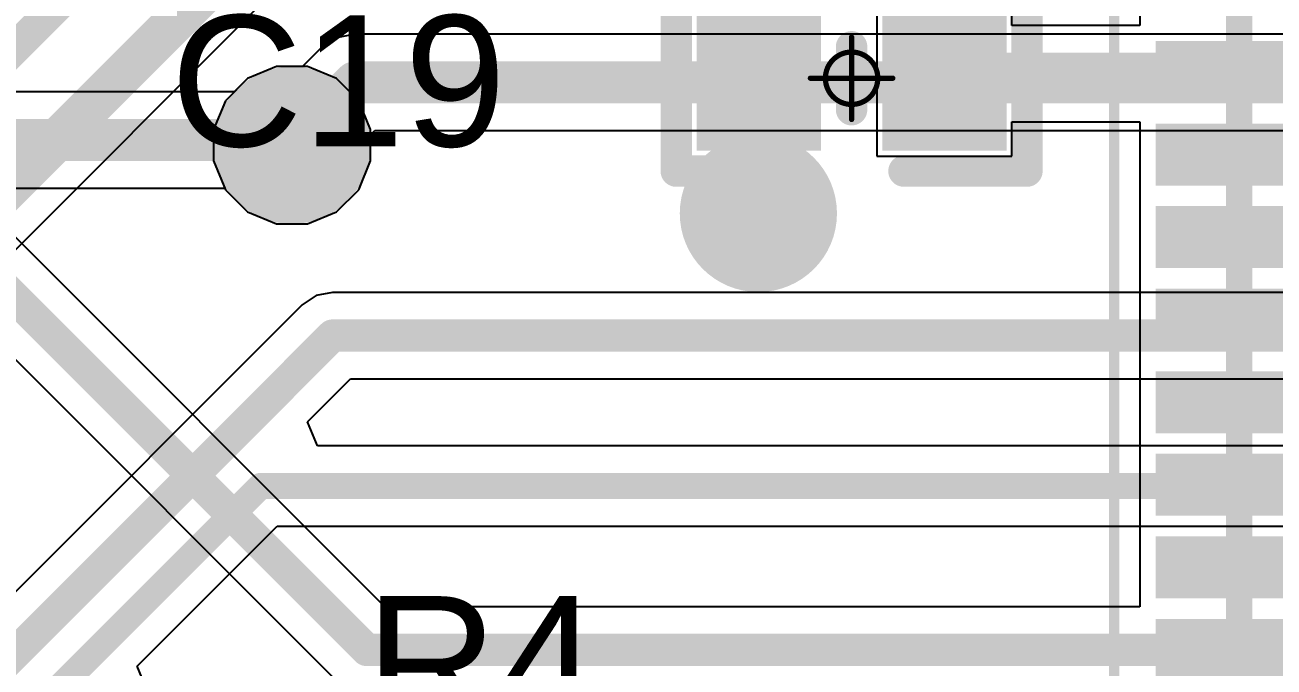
# Model space of a CAD drawing. Header units: inches. Extents: x -0.16 to 1.47, y -0.24 to 2.31.
# Drawn here: x 0.307 to 0.5454, y 1.6435 to 1.7659 of the extents above; entities that cross this region are included whole.
import ezdxf

# ---------------------------------------------------------------- set-up
doc = ezdxf.new("R2010")
doc.units = ezdxf.units.IN
doc.header["$MEASUREMENT"] = 0
for name, color, linetype in [('Bottom Layer', 5, 'Continuous'), ('Bottom Solder', 6, 'Continuous'), ('GND', 76, 'Continuous'), ('Mechanical 13', 56, 'Continuous'), ('Mechanical 15', 56, 'Continuous'), ('POWER', 16, 'Continuous'), ('Top Layer', 1, 'Continuous'), ('Top Overlay', 2, 'Continuous'), ('Top Paste', 8, 'Continuous'), ('Top Solder', 216, 'Continuous'), ('Via Holes', 16, 'Continuous')]:
    doc.layers.add(name, color=color, linetype=linetype)
doc.styles.add('Arial', font='', dxfattribs={"height": 0.2})
doc.styles.get('Arial').set_extended_font_data('Arial')

# ---------------------------------------------------------------- blocks, each defined once
blk = doc.blocks.new('QFN40P700X700X90_57N_12')
at = {"layer": 'Top Layer'}
for points in [[(0.1187, 0.02756), (0.15177, 0.02756), (0.15177, 0.01969), (0.1187, 0.01969)], [(0.1187, 0.01181), (0.15177, 0.01181), (0.15177, 0.00394), (0.1187, 0.00394)], [(0.1187, -0.00394), (0.15177, -0.00394), (0.15177, -0.01181), (0.1187, -0.01181)], [(0.1187, -0.01969), (0.15177, -0.01969), (0.15177, -0.02756), (0.1187, -0.02756)], [(0.1187, -0.03543), (0.15177, -0.03543), (0.15177, -0.04331), (0.1187, -0.04331)], [(0.1187, -0.05118), (0.15177, -0.05118), (0.15177, -0.05906), (0.1187, -0.05906)], [(0.1187, -0.06693), (0.15177, -0.06693), (0.15177, -0.0748), (0.1187, -0.0748)], [(0.1187, -0.08268), (0.15177, -0.08268), (0.15177, -0.09055), (0.1187, -0.09055)]]:
    blk.add_hatch(color=1, dxfattribs=at).paths.add_polyline_path(points)
at = {"layer": 'Top Paste'}
for points in [[(0.1187, 0.02756), (0.15177, 0.02756), (0.15177, 0.01969), (0.1187, 0.01969)], [(0.1187, 0.01181), (0.15177, 0.01181), (0.15177, 0.00394), (0.1187, 0.00394)], [(0.1187, -0.00394), (0.15177, -0.00394), (0.15177, -0.01181), (0.1187, -0.01181)], [(0.1187, -0.01969), (0.15177, -0.01969), (0.15177, -0.02756), (0.1187, -0.02756)], [(0.1187, -0.03543), (0.15177, -0.03543), (0.15177, -0.04331), (0.1187, -0.04331)], [(0.1187, -0.05118), (0.15177, -0.05118), (0.15177, -0.05906), (0.1187, -0.05906)], [(0.1187, -0.06693), (0.15177, -0.06693), (0.15177, -0.0748), (0.1187, -0.0748)], [(0.1187, -0.08268), (0.15177, -0.08268), (0.15177, -0.09055), (0.1187, -0.09055)]]:
    blk.add_hatch(color=8, dxfattribs=at).paths.add_polyline_path(points)
at = {"layer": 'Top Solder'}
for points in [[(0.11673, 0.02953), (0.15374, 0.02953), (0.15374, 0.01772), (0.11673, 0.01772)], [(0.11673, 0.01378), (0.15374, 0.01378), (0.15374, 0.00197), (0.11673, 0.00197)], [(0.11673, -0.00197), (0.15374, -0.00197), (0.15374, -0.01378), (0.11673, -0.01378)], [(0.11673, -0.01772), (0.15374, -0.01772), (0.15374, -0.02953), (0.11673, -0.02953)], [(0.11673, -0.03346), (0.15374, -0.03346), (0.15374, -0.04528), (0.11673, -0.04528)], [(0.11673, -0.04921), (0.15374, -0.04921), (0.15374, -0.06102), (0.11673, -0.06102)], [(0.11673, -0.06496), (0.15374, -0.06496), (0.15374, -0.07677), (0.11673, -0.07677)], [(0.11673, -0.08071), (0.15374, -0.08071), (0.15374, -0.09252), (0.11673, -0.09252)]]:
    blk.add_hatch(color=216, dxfattribs=at).paths.add_polyline_path(points)
at = {"layer": 'Mechanical 13', "const_width": 0.005}
blk.add_lwpolyline([(0.1378, 0.1378), (0.1378, -0.1378)], dxfattribs=at)
at = {"layer": 'Mechanical 15', "const_width": 0.00197}
blk.add_lwpolyline([(0.16161, 0.16161), (0.16161, -0.16161)], dxfattribs=at)
blk = doc.blocks.new('C_0402_L_39')
at = {"layer": 'Top Layer'}
for points in [[(-0.02559, 0.00984), (-0.00984, 0.00984), (-0.00984, -0.00984), (-0.02559, -0.00984)], [(0.00984, 0.00984), (0.02559, 0.00984), (0.02559, -0.00985), (0.00984, -0.00985)]]:
    blk.add_hatch(color=1, dxfattribs=at).paths.add_polyline_path(points)
at = {"layer": 'Top Paste'}
for points in [[(-0.02559, 0.00984), (-0.00984, 0.00984), (-0.00984, -0.00984), (-0.02559, -0.00984)], [(0.00984, 0.00984), (0.02559, 0.00984), (0.02559, -0.00985), (0.00984, -0.00985)]]:
    blk.add_hatch(color=8, dxfattribs=at).paths.add_polyline_path(points)
at = {"layer": 'Top Solder'}
for points in [[(-0.02959, 0.01384), (-0.00584, 0.01384), (-0.00584, -0.01384), (-0.02959, -0.01384)], [(0.00584, 0.01384), (0.02959, 0.01384), (0.02959, -0.01385), (0.00584, -0.01385)]]:
    blk.add_hatch(color=216, dxfattribs=at).paths.add_polyline_path(points)
at = {"layer": 'Mechanical 15', "const_width": 0.001}
for points in [[(0, 0.00787), (0, -0.00787)], [(0.00787, 0), (-0.00787, 0)]]:
    blk.add_lwpolyline(points, dxfattribs=at)
at = {"layer": 'Mechanical 15'}
for points, const_width in [([(-0.00025, 0.00787, 1), (0.00025, 0.00787, 1)], 0.0005), ([(0.005, 0, 1), (-0.005, 0, 1)], 0.001), ([(-0.00812, 0, 1), (-0.00762, 0, 1)], 0.0005), ([(-0.00525, 0, 1), (-0.00475, 0, 1)], 0.0005), ([(0.00475, 0, 1), (0.00525, 0, 1)], 0.0005), ([(0.00762, 0, 1), (0.00812, 0, 1)], 0.0005), ([(-0.00025, -0.00787, 1), (0.00025, -0.00787, 1)], 0.0005)]:
    blk.add_lwpolyline(points, format="xyb", close=True, dxfattribs=dict(at, const_width=const_width))
at = {"layer": 'Top Overlay', "const_width": 0.006}
for points in [[(-0.01, 0.01771), (-0.03346, 0.01771)], [(-0.03346, 0.01771), (-0.03346, -0.01771)], [(0.03346, 0.01771), (0.01, 0.01771)], [(0.03346, 0.01771), (0.03346, -0.01772)], [(0, 0.006), (0, -0.006)], [(-0.01, -0.01771), (-0.03346, -0.01771)], [(-0.03345, -0.01772), (-0.03346, -0.01771)], [(0.03346, -0.01771), (0.01, -0.01771)]]:
    blk.add_lwpolyline(points, dxfattribs=at)
at = {"layer": 'Top Overlay', "const_width": 0.003}
for points in [[(-0.03496, 0.01771, 1), (-0.03196, 0.01771, 1)], [(-0.03496, 0.01771, 1), (-0.03196, 0.01771, 1)], [(-0.0115, 0.01771, 1), (-0.0085, 0.01771, 1)], [(0.0085, 0.01771, 1), (0.0115, 0.01771, 1)], [(0.03196, 0.01771, 1), (0.03496, 0.01771, 1)], [(0.03196, 0.01771, 1), (0.03496, 0.01771, 1)], [(-0.0015, 0.006, 1), (0.0015, 0.006, 1)], [(-0.0015, -0.006, 1), (0.0015, -0.006, 1)], [(-0.03496, -0.01771, 1), (-0.03196, -0.01771, 1)], [(-0.03496, -0.01771, 1), (-0.03196, -0.01771, 1)], [(-0.03496, -0.01771, 1), (-0.03196, -0.01771, 1)], [(-0.03495, -0.01772, 1), (-0.03195, -0.01772, 1)], [(-0.0115, -0.01771, 1), (-0.0085, -0.01771, 1)], [(0.0085, -0.01771, 1), (0.0115, -0.01771, 1)], [(0.03196, -0.01771, 1), (0.03496, -0.01771, 1)], [(0.03196, -0.01772, 1), (0.03496, -0.01772, 1)]]:
    blk.add_lwpolyline(points, format="xyb", close=True, dxfattribs=at)

msp = doc.modelspace()

# ---------------------------------------------------------------- hatches: boundary and pattern name
at = {"layer": 'Bottom Layer'}
h = msp.add_hatch(color=5, dxfattribs=at)
edge = h.paths.add_edge_path()
edge.add_arc((0.358, 1.743), 0.01, 0, 360)
h = msp.add_hatch(color=5, dxfattribs=at)
edge = h.paths.add_edge_path()
edge.add_arc((0.447, 1.73), 0.01, 0, 360)
at = {"layer": 'Bottom Solder'}
h = msp.add_hatch(color=6, dxfattribs=at)
edge = h.paths.add_edge_path()
edge.add_arc((0.358, 1.743), 0.014, 0, 360)
h = msp.add_hatch(color=6, dxfattribs=at)
edge = h.paths.add_edge_path()
edge.add_arc((0.447, 1.73), 0.014, 0, 360)
at = {"layer": 'GND'}
h = msp.add_hatch(color=76, dxfattribs=at)
edge = h.paths.add_edge_path()
edge.add_arc((0.358, 1.743), 0.015, 0, 360)
at = {"layer": 'POWER'}
h = msp.add_hatch(color=16, dxfattribs=at)
edge = h.paths.add_edge_path()
edge.add_arc((0.358, 1.743), 0.015, 0, 360)
h = msp.add_hatch(color=16, dxfattribs=at)
edge = h.paths.add_edge_path()
edge.add_arc((0.447, 1.73), 0.015, 0, 360)
at = {"layer": 'Top Layer'}
h = msp.add_hatch(color=1, dxfattribs=at)
edge = h.paths.add_edge_path()
edge.add_arc((0.358, 1.743), 0.01, 0, 360)
h = msp.add_hatch(color=1, dxfattribs=at)
edge = h.paths.add_edge_path()
edge.add_arc((0.447, 1.73), 0.01, 0, 360)
at = {"layer": 'Top Solder'}
h = msp.add_hatch(color=216, dxfattribs=at)
edge = h.paths.add_edge_path()
edge.add_arc((0.358, 1.743), 0.014, 0, 360)
h = msp.add_hatch(color=216, dxfattribs=at)
edge = h.paths.add_edge_path()
edge.add_arc((0.447, 1.73), 0.014, 0, 360)
at = {"layer": 'Via Holes'}
h = msp.add_hatch(color=7, dxfattribs=at)
edge = h.paths.add_edge_path()
edge.add_arc((0.358, 1.743), 0.005, 0, 360)
h = msp.add_hatch(color=7, dxfattribs=at)
edge = h.paths.add_edge_path()
edge.add_arc((0.447, 1.73), 0.005, 0, 360)

# ---------------------------------------------------------------- linework, layer by layer
at = {"layer": 'Bottom Layer'}
for p, q in [((0.27607, 1.69395), (0.41894, 1.83682)), ((0.37, 1.76418), (0.36649, 1.76348)), ((0.87166, 1.76418), (0.37, 1.76418)), ((0.36649, 1.76348), (0.36351, 1.76149)), ((0.36351, 1.76149), (0.36002, 1.758)), ((0.35502, 1.758), (0.3495, 1.75572)), ((0.36002, 1.758), (0.35502, 1.758)), ((0.3495, 1.75572), (0.34528, 1.7515)), ((0.34528, 1.7515), (0.343, 1.74598)), ((0.343, 1.74598), (0.343, 1.74002)), ((0.373, 1.74502), (0.3738, 1.74582)), ((0.373, 1.74002), (0.373, 1.74502)), ((0.3738, 1.74582), (0.86505, 1.74582)), ((0.343, 1.74002), (0.34528, 1.7345)), ((0.37072, 1.7345), (0.373, 1.74002)), ((0.34528, 1.7345), (0.3495, 1.73028)), ((0.3665, 1.73028), (0.37072, 1.7345)), ((0.3495, 1.73028), (0.35502, 1.728)), ((0.36098, 1.728), (0.3665, 1.73028)), ((0.35502, 1.728), (0.36098, 1.728)), ((0.36258, 1.71431), (0.35991, 1.71253)), ((0.36574, 1.71494), (0.36258, 1.71431)), ((0.84793, 1.71494), (0.36574, 1.71494)), ((0.36574, 1.71494), (0.36574, 1.71494)), ((0.35991, 1.71253), (0.20102, 1.55363)), ((0.36095, 1.69027), (0.36915, 1.69846)), ((0.36915, 1.69846), (0.848, 1.69846)), ((0.36287, 1.68565), (0.36095, 1.69027)), ((0.84772, 1.68565), (0.36287, 1.68565)), ((0.32845, 1.64364), (0.35517, 1.67035)), ((0.35517, 1.67035), (0.84305, 1.67035)), ((0.33037, 1.63902), (0.32845, 1.64364))]:
    msp.add_line(p, q, dxfattribs=at)
for points, const_width in [([(0.12092, 1.57735), (0.41958, 1.87601)], 0.00616), ([(0.26107, 1.69193), (0.41514, 1.846)], 0.008), ([(0.358, 1.743), (0.37, 1.755)], 0.008), ([(0.37, 1.755), (0.87181, 1.755)], 0.008), ([(0.20685, 1.54781), (0.36574, 1.7067)], 0.00616), ([(0.36574, 1.7067), (0.86071, 1.7067)], 0.00616), ([(0.21743, 1.54343), (0.352, 1.678)], 0.005), ([(0.352, 1.678), (0.86079, 1.678)], 0.005)]:
    msp.add_lwpolyline(points, dxfattribs=dict(at, const_width=const_width))
for points, const_width in [([(0.368, 1.755, 1), (0.372, 1.755, 1)], 0.004), ([(0.368, 1.755, 1), (0.372, 1.755, 1)], 0.004), ([(0.356, 1.743, 1), (0.36, 1.743, 1)], 0.004), ([(0.3642, 1.7067, 1), (0.36728, 1.7067, 1)], 0.00308), ([(0.3642, 1.7067, 1), (0.36728, 1.7067, 1)], 0.00308), ([(0.35075, 1.678, 1), (0.35325, 1.678, 1)], 0.0025), ([(0.35075, 1.678, 1), (0.35325, 1.678, 1)], 0.0025)]:
    msp.add_lwpolyline(points, format="xyb", close=True, dxfattribs=dict(at, const_width=const_width))
at = {"layer": 'Top Layer'}
for p, q in [((0.51977, 1.78166), (0.51977, 1.76581)), ((0.46963, 1.77062), (0.46963, 1.74094)), ((0.49538, 1.76581), (0.49538, 1.77062)), ((0.51977, 1.76581), (0.49538, 1.76581)), ((0.35502, 1.758), (0.3495, 1.75572)), ((0.36098, 1.758), (0.35502, 1.758)), ((0.3665, 1.75572), (0.36098, 1.758)), ((0.3495, 1.75572), (0.34696, 1.75318)), ((0.37072, 1.7515), (0.3665, 1.75572)), ((0.34696, 1.75318), (0.124, 1.75318)), ((0.373, 1.74598), (0.37072, 1.7515)), ((0.49538, 1.74094), (0.49538, 1.74745)), ((0.49538, 1.74745), (0.51977, 1.74745)), ((0.51977, 1.74745), (0.51977, 1.70079)), ((0.373, 1.74002), (0.373, 1.74598)), ((0.46963, 1.74094), (0.49538, 1.74094)), ((0.37072, 1.7345), (0.373, 1.74002)), ((0.2184, 1.73482), (0.34515, 1.73482)), ((0.34515, 1.73482), (0.34528, 1.7345)), ((0.34528, 1.7345), (0.3495, 1.73028)), ((0.3665, 1.73028), (0.37072, 1.7345)), ((0.3495, 1.73028), (0.35502, 1.728)), ((0.36098, 1.728), (0.3665, 1.73028)), ((0.35502, 1.728), (0.36098, 1.728)), ((0.37568, 1.65497), (0.30507, 1.72559)), ((0.29583, 1.71152), (0.36644, 1.64091)), ((0.51977, 1.70079), (0.51977, 1.65497)), ((0.51977, 1.65497), (0.37568, 1.65497))]:
    msp.add_line(p, q, dxfattribs=at)
for points, const_width in [([(0.44704, 1.75574), (0.44708, 1.75578)], 0.015), ([(0.44704, 1.73004), (0.44704, 1.75574)], 0.015), ([(0.48336, 1.75663), (0.54097, 1.75663)], 0.008), ([(0.48251, 1.75578), (0.48336, 1.75663)], 0.00616), ([(0.54097, 1.75663), (0.54131, 1.75697)], 0.00616), ([(0.124, 1.744), (0.357, 1.744)], 0.008), ([(0.357, 1.744), (0.358, 1.743)], 0.008), ([(0.447, 1.73), (0.44704, 1.73004)], 0.015), ([(0.29924, 1.71976), (0.37227, 1.64673)], 0.00616), ([(0.37227, 1.64673), (0.54131, 1.64673)], 0.00616)]:
    msp.add_lwpolyline(points, dxfattribs=dict(at, const_width=const_width))
for points, const_width in [([(0.44329, 1.75574, 1), (0.45079, 1.75574, 1)], 0.0075), ([(0.44329, 1.75574, 1), (0.45079, 1.75574, 1)], 0.0075), ([(0.44333, 1.75578, 1), (0.45083, 1.75578, 1)], 0.0075), ([(0.48136, 1.75663, 1), (0.48536, 1.75663, 1)], 0.004), ([(0.48182, 1.75663, 1), (0.4849, 1.75663, 1)], 0.00308), ([(0.53897, 1.75663, 1), (0.54297, 1.75663, 1)], 0.004), ([(0.53943, 1.75663, 1), (0.54251, 1.75663, 1)], 0.00308), ([(0.53977, 1.75697, 1), (0.54285, 1.75697, 1)], 0.00308), ([(0.48097, 1.75578, 1), (0.48405, 1.75578, 1)], 0.00308), ([(0.355, 1.744, 1), (0.359, 1.744, 1)], 0.004), ([(0.355, 1.744, 1), (0.359, 1.744, 1)], 0.004), ([(0.356, 1.743, 1), (0.36, 1.743, 1)], 0.004), ([(0.44325, 1.73, 1), (0.45075, 1.73, 1)], 0.0075), ([(0.44329, 1.73004, 1), (0.45079, 1.73004, 1)], 0.0075), ([(0.44329, 1.73004, 1), (0.45079, 1.73004, 1)], 0.0075), ([(0.37073, 1.64673, 1), (0.37381, 1.64673, 1)], 0.00308), ([(0.37073, 1.64673, 1), (0.37381, 1.64673, 1)], 0.00308), ([(0.53977, 1.64673, 1), (0.54285, 1.64673, 1)], 0.00308)]:
    msp.add_lwpolyline(points, format="xyb", close=True, dxfattribs=dict(at, const_width=const_width))

# ---------------------------------------------------------------- block references
at = {"rotation": 180}
for name, p in [('QFN40P700X700X90_57N_12', (0.67654, 1.67036)), ('C_0402_L_39', (0.46479, 1.75578))]:
    msp.add_blockref(name, p, dxfattribs=at)

# ---------------------------------------------------------------- texts
at = {"layer": 'Top Overlay', "style": 'Arial'}
for s, p in [('C19', (0.33479, 1.74278)), ('R4', (0.372, 1.632))]:
    msp.add_text(s, height=0.025, dxfattribs=at).set_placement(p)

doc.saveas('drawing.dxf')
